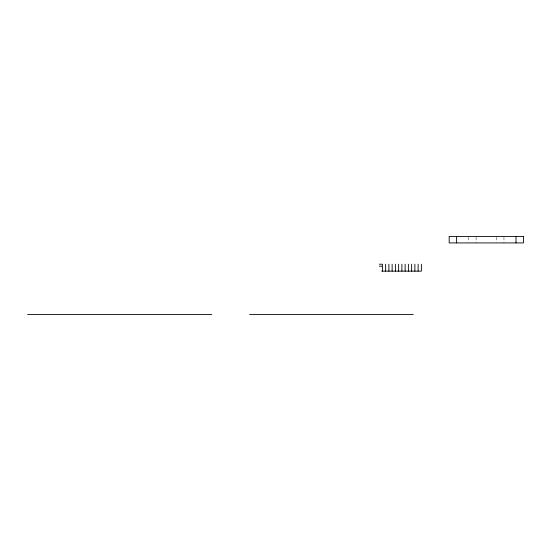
<?xml version="1.0" encoding="UTF-8"?>
<svg xmlns="http://www.w3.org/2000/svg" width="551" height="551" viewBox="0 0 551 551"><rect width="100%" height="100%" fill="white"/><g stroke="black" fill="none" stroke-linecap="round" stroke-linejoin="round"><path stroke-width="0.41" stroke-dasharray="2.75 2.07" d="M503.958 237.24L503.958 242.922M496.527 237.24L496.527 242.109M476.098 237.24L476.098 242.922M468.674 237.24L468.674 242.109"/><path stroke-width="0.83" d="M379.288 264.211L381.767 264.211M379.288 266.195L381.767 266.195M381.767 271.147L421.377 271.147L421.377 264.211M27.55 314.573L211.749 314.573M249.637 314.573L413.264 314.573M516.025 236.427L516.025 242.922M456.607 236.427L456.607 242.922M418.126 264.211L418.126 271.147M414.875 264.211L414.875 271.147M411.631 264.211L411.631 271.147M408.381 264.211L408.381 271.147M405.13 264.211L405.13 271.147M401.886 264.211L401.886 271.147M398.635 264.211L398.635 271.147M395.384 264.211L395.384 271.147M392.133 264.211L392.133 271.147M388.889 264.211L388.889 271.147M385.638 264.211L385.638 271.147M382.387 264.211L382.387 271.147M523.45 236.427L449.175 236.427L449.175 242.922L523.45 242.922L523.45 236.427"/></g></svg>
